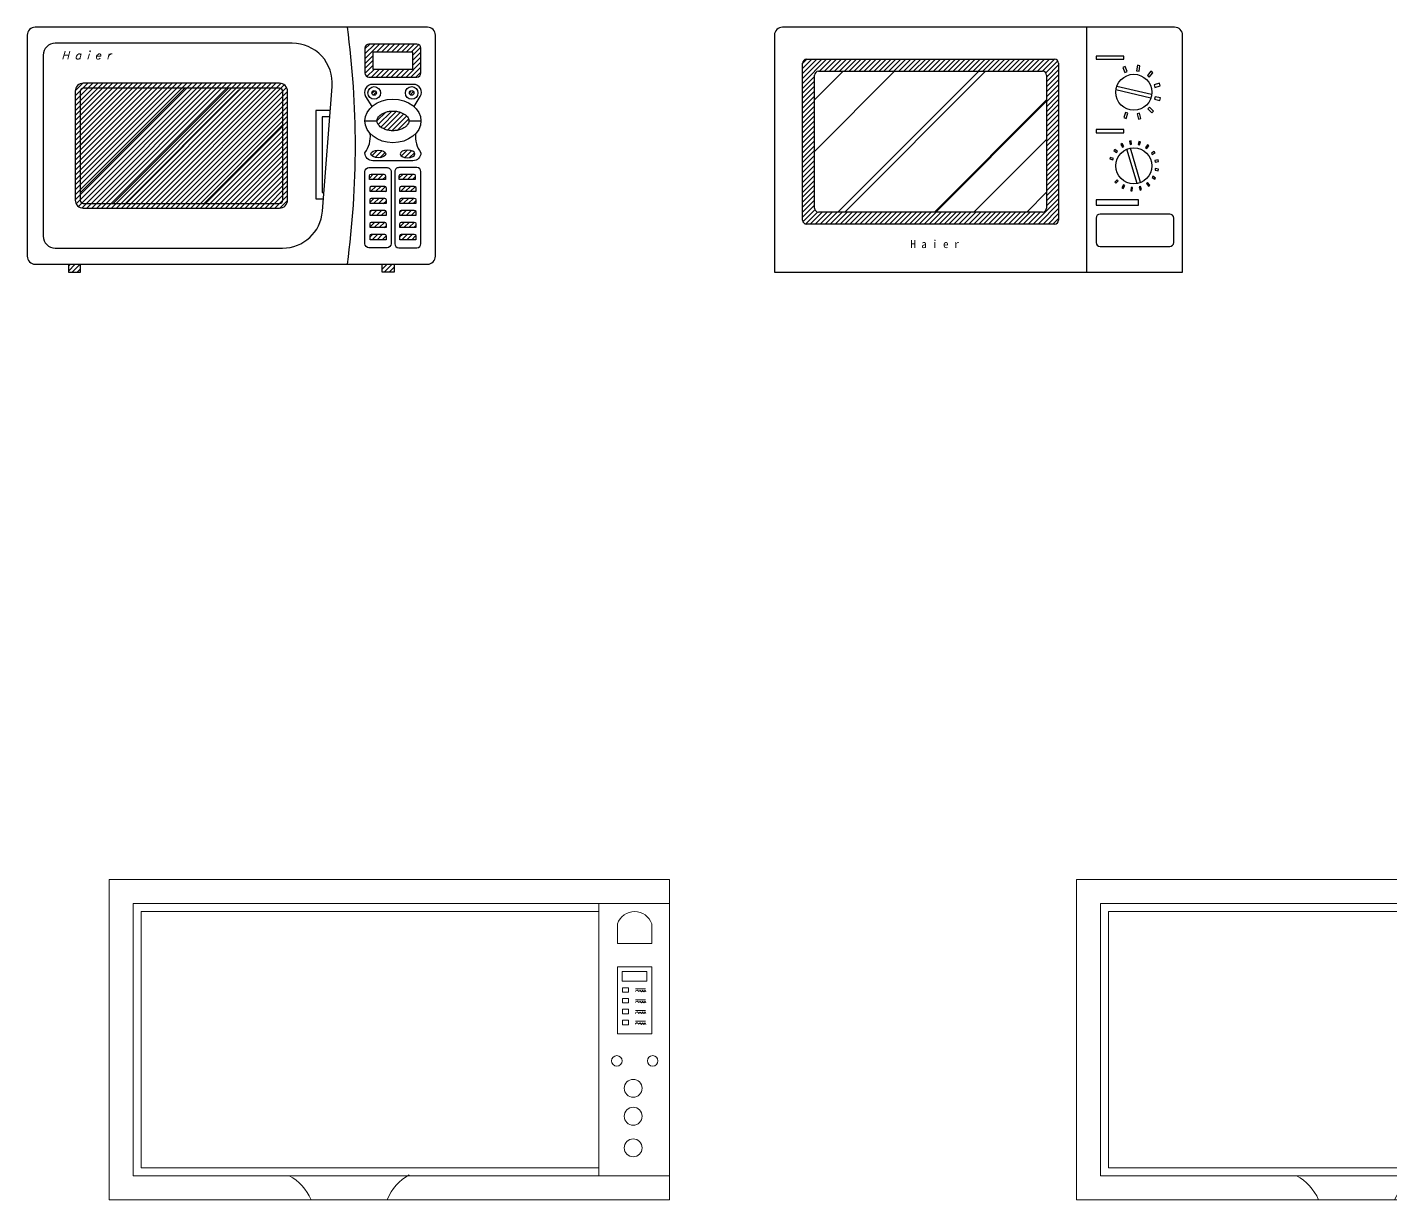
# Model space of a CAD drawing. Header units: millimetres. Extents: x 1738 to 17488, y 11313 to 20600.
# Drawn here: x 6829 to 8532, y 11313 to 12778 of the extents above; entities that cross this region are included whole.
import ezdxf
from ezdxf.enums import TextEntityAlignment as Align

# ---------------------------------------------------------------- set-up
doc = ezdxf.new("R2010")
doc.units = ezdxf.units.MM
doc.styles.add('SCRIPTC', font='scriptc')
doc.styles.add('STYLE4', font='', dxfattribs={"height": 4})
doc.styles.get('STYLE4').set_extended_font_data('SimHei')
pattern_1 = [(45, (-55483.88037537219, 3195.386646962799), (-3.093592167691145, 3.093592167691146), [])]

# ---------------------------------------------------------------- blocks, each defined once
blk = doc.blocks.new('A$C6AF14E86')
at = {"ltscale": 1000}
h = blk.add_hatch(dxfattribs=at)
h.set_pattern_fill('ANSI31', color=256, scale=35, style=0)
h.set_pattern_definition(pattern_1)
h.paths.add_polyline_path([(426.9070579216714, 285.0659072178551, 0.4142135623730951), (421.9070579216714, 280.0659072178551), (421.9070579216714, 248.7811764699891, 0.4142135623730951), (426.9070579216714, 243.7811764699891), (486.9105144606801, 243.7811764699891, 0.414213562373175), (491.9105144606801, 248.7811764699891), (491.9105144606801, 280.0659072178551, 0.4142135623730152), (486.9105144606801, 285.0659072178551)])
h.paths.add_polyline_path([(481.9105144606801, 275.0659072178551), (481.9105144606801, 253.7811764699891), (431.9070579216423, 253.7811764699891), (431.9070579216714, 275.0659072178551)], flags=16)
h = blk.add_hatch(dxfattribs=at)
h.set_pattern_fill('ANSI31', color=256, scale=35, style=0)
h.set_pattern_definition(pattern_1)
h.paths.add_polyline_path([(69.9999950739948, 79.99997620689282), (315.2124594558627, 79.99997620689282, 0.4142135623731208), (325.2124594558627, 89.99997620689282), (325.2124594558918, 225.9999762068928, 0.4142135623731753), (315.2124594558918, 235.9999762068928), (69.99999507400935, 235.9999762068928, 0.414213562373098), (59.99999507400935, 225.9999762068928), (59.99999507400935, 89.99997620689282, 0.4142135623726688)])
h = blk.add_hatch(dxfattribs=at)
h.set_pattern_fill('AR-RROOF', color=256, scale=120, angle=45, style=0)
h.set_pattern_definition([(45, (-50941.57275307547, 5816.027119677705), (101.8233764908629, 271.5290039756342), [1800, -240, 600, -120]), (45, (-50871.14491766928, 5971.307768826273), (-197.7070560197587, 28.00142853498731), [360, -39.6, 720, -90]), (45, (-50971.2712378853, 5930.578418229927), (384.3832462530073, 498.0860166678041), [960, -168, 480, -120])])
h.paths.add_polyline_path([(315.2124594558627, 85.99997620689282, 0.4142135623731616), (319.2124594558627, 89.99997620689282), (319.2124594558918, 225.9999762068928, 0.4142135623734279), (315.2124594558918, 229.9999762068928), (69.99999507400935, 229.9999762068928, 0.4142135623730951), (65.99999507400935, 225.9999762068928), (65.99999507400935, 89.99997620689282, 0.4142135623730951), (69.99999507400935, 85.99997620689282)])
h = blk.add_hatch(dxfattribs=at)
h.set_pattern_fill('ANSI31', color=256, scale=20, style=0)
h.set_pattern_definition([(45, (-50941.57275307547, 5816.027119677705), (-1.767766952966369, 1.767766952966369), [])])
h.paths.add_polyline_path([(430.6166843245228, 223.9583329625038, 1), (436.3644224384698, 223.9583329625038, 1)])
h.paths.add_polyline_path([(483.2008880577996, 223.9583329625038, 1), (477.4531499438526, 223.9583329625038, 1)])
h = blk.add_hatch(dxfattribs=at)
h.set_pattern_fill('ANSI31', color=256, scale=35, style=0)
h.set_pattern_definition(pattern_1)
edge = h.paths.add_edge_path()
edge.add_spline(control_points=[(436.9070579216714, 189.0376028917544), (436.9070579216714, 188.5814746317938), (436.9553683303893, 188.1247998162598), (437.1661568427298, 187.167498591969), (437.329400880968, 186.6662256166474), (437.8117449131751, 185.6032150591509), (438.1316549019321, 185.0416210636049), (438.96659901573, 183.8779646667554), (439.4819996627702, 183.2764380974859), (440.7258112913769, 182.0773799636245), (441.454196348619, 181.4803350815509), (443.1158903166142, 180.3423801145564), (444.0490086622958, 179.8017621663621), (446.5082135335615, 178.6243386786682), (448.121128562263, 178.0401102119085), (451.5632395878856, 177.1772581265559), (453.3915437979522, 176.8988183778147), (457.1000195015586, 176.6918911455159), (458.9794682530701, 176.7634237271141), (462.6197140515505, 177.2453187458323), (464.3797438503607, 177.6556214143366), (467.6260242654316, 178.7491245857109), (469.1112730589011, 179.4319779584785), (471.6941525205111, 180.9547972551682), (472.7906458987636, 181.7935440866877), (474.5565951933168, 183.4833496405936), (475.2259382769771, 184.3317536470731), (476.1098251280855, 185.7803023090837), (476.3866536516653, 186.3973480189034), (476.7619018171172, 187.5545065773204), (476.8621098511867, 188.0951804335655), (476.9317485862193, 189.1540505134199), (476.901741759626, 189.6743710866886), (476.6968773596818, 190.7668148139219), (476.5206214027785, 191.3404767213524), (475.9600775035578, 192.5697329438281), (475.5741450411515, 193.2250351025887), (474.5350809576994, 194.5826683022915), (473.8813506326478, 195.2838796176966), (472.2884694968598, 196.6593698162487), (471.3495206887092, 197.3327703705017), (469.2131589402925, 198.5728755650944), (468.0161744163561, 199.1391485067888), (465.4244208262025, 200.0993137383357), (464.0300379678738, 200.4930506859109), (461.1249065068041, 201.0646179657797), (459.6144632306314, 201.2424075205363), (456.5689572584888, 201.3631021914935), (455.0341587240473, 201.3060024972237), (452.0336541197394, 200.9629340497795), (450.5682255432548, 200.6769822396182), (447.7942289778221, 199.9070323266369), (446.4860028028561, 199.4231155672624), (444.0991318841188, 198.3116224394344), (443.0209082620349, 197.6843099307898), (441.1402509067921, 196.3593480693398), (440.3381910004609, 195.6623340935785), (439.0168925028775, 194.2774931421172), (438.497549132946, 193.5907345085016), (437.7034743832264, 192.2864084019257), (437.427595537978, 191.6697418650165), (437.0539477976054, 190.5132258689282), (436.9543912678564, 189.9728066725093), (436.9114076700425, 189.3077605232847), (436.9070579216714, 189.1726810588461), (436.9070579216714, 189.0376028917544)], knot_values=[0, 0, 0, 0, 0.1700109829633167, 0.1700109829633167, 0.3400219659266335, 0.3400219659266335, 0.5100329488899502, 0.5100329488899502, 0.680043931853267, 0.680043931853267, 0.8500549148165837, 0.8500549148165837, 1.0200658977799, 1.0200658977799, 1.259707037986478, 1.259707037986478, 1.499348178193055, 1.499348178193055, 1.738989318399632, 1.738989318399632, 1.978630458606209, 1.978630458606209, 2.218271598812787, 2.218271598812787, 2.457912739019364, 2.457912739019364, 2.697553879225941, 2.697553879225941, 2.893958559624253, 2.893958559624253, 3.090363240022565, 3.090363240022565, 3.286767920420878, 3.286767920420878, 3.48317260081919, 3.48317260081919, 3.679577281217502, 3.679577281217502, 3.875981961615814, 3.875981961615814, 4.072386642014126, 4.072386642014126, 4.268791322412438, 4.268791322412438, 4.46519600281075, 4.46519600281075, 4.661600683209063, 4.661600683209063, 4.858005363607375, 4.858005363607375, 5.054410044005687, 5.054410044005687, 5.250814724403999, 5.250814724403999, 5.447219404802311, 5.447219404802311, 5.643624085200623, 5.643624085200623, 5.840028765598936, 5.840028765598936, 6.036433445997248, 6.036433445997248, 6.23283812639556, 6.23283812639556, 6.283185307179586, 6.283185307179586, 6.283185307179586, 6.283185307179586], degree=3, periodic=0)
h = blk.add_hatch(dxfattribs=at)
h.set_pattern_fill('ANSI31', color=256, scale=35, style=0)
h.set_pattern_definition(pattern_1)
edge = h.paths.add_edge_path()
edge.add_ellipse((438.6951450665438, 147.7649594574777), major_axis=(-9.267390191205777, 0), ratio=0.5212228100006585, start_angle=0, end_angle=360)
h = blk.add_hatch(dxfattribs=at)
h.set_pattern_fill('ANSI31', color=256, scale=35, style=0)
h.set_pattern_definition(pattern_1)
edge = h.paths.add_edge_path()
edge.add_ellipse((475.1224273158077, 147.7649594574777), major_axis=(9.267390191205777, 0), ratio=0.5212228100006585, start_angle=0, end_angle=360, ccw=False)
h = blk.add_hatch(dxfattribs=at)
h.set_pattern_fill('ANSI31', color=256, scale=35, style=0)
h.set_pattern_definition(pattern_1)
edge = h.paths.add_edge_path()
edge.add_line((447.5468001085756, 115.6187427730201), (427.5441102037221, 115.6187427730201))
edge.add_line((427.5441102037221, 115.6187427730201), (427.5441102037221, 120.5114026709361))
edge.add_arc((429.5441102037221, 120.5114026709361), 2, 90, 180, ccw=False)
edge.add_line((429.5441102037221, 122.5114026709361), (445.5468001085756, 122.5114026709361))
edge.add_arc((445.5468001085756, 120.5114026709361), 2, 0, 90, ccw=False)
edge.add_line((447.5468001085756, 120.5114026709361), (447.5468001085756, 115.6187427730201))
edge = h.paths.add_edge_path()
edge.add_line((448.3070555511877, 100.6187427730201), (428.3043656463633, 100.6187427730201))
edge.add_line((428.3043656463633, 100.6187427730201), (428.3043656463633, 105.5114026709361))
edge.add_arc((430.3043656463633, 105.5114026709361), 2, 90, 180, ccw=False)
edge.add_line((430.3043656463633, 107.5114026709361), (446.3070555511877, 107.5114026709361))
edge.add_arc((446.3070555511877, 105.5114026709361), 2, 0, 90, ccw=False)
edge.add_line((448.3070555511877, 105.5114026709361), (448.3070555511877, 100.6187427730201))
edge = h.paths.add_edge_path()
edge.add_line((448.3070555511877, 85.61874277302013), (428.3043656463633, 85.61874277302013))
edge.add_line((428.3043656463633, 85.61874277302013), (428.3043656463633, 90.51140267093615))
edge.add_arc((430.3043656463633, 90.51140267093615), 2, 90, 180, ccw=False)
edge.add_line((430.3043656463633, 92.51140267093615), (446.3070555511877, 92.51140267093615))
edge.add_arc((446.3070555511877, 90.51140267093615), 2, 0, 90, ccw=False)
edge.add_line((448.3070555511877, 90.51140267093615), (448.3070555511877, 85.61874277302013))
edge = h.paths.add_edge_path()
edge.add_line((448.3070555511877, 70.61874277302013), (428.3043656463633, 70.61874277302013))
edge.add_line((428.3043656463633, 70.61874277302013), (428.3043656463633, 75.51140267093615))
edge.add_arc((430.3043656463633, 75.51140267093615), 2, 90, 180, ccw=False)
edge.add_line((430.3043656463633, 77.51140267093615), (446.3070555511877, 77.51140267093615))
edge.add_arc((446.3070555511877, 75.51140267093615), 2, 0, 90, ccw=False)
edge.add_line((448.3070555511877, 75.51140267093615), (448.3070555511877, 70.61874277302013))
edge = h.paths.add_edge_path()
edge.add_line((448.3070555511877, 55.61874277302013), (428.3043656463633, 55.61874277302013))
edge.add_line((428.3043656463633, 55.61874277302013), (428.3043656463633, 60.51140267093615))
edge.add_arc((430.3043656463633, 60.51140267093615), 2, 90, 180, ccw=False)
edge.add_line((430.3043656463633, 62.51140267093615), (446.3070555511877, 62.51140267093615))
edge.add_arc((446.3070555511877, 60.51140267093615), 2, 0, 90, ccw=False)
edge.add_line((448.3070555511877, 60.51140267093615), (448.3070555511877, 55.61874277302013))
edge = h.paths.add_edge_path()
edge.add_line((448.3070555511877, 40.61874277302013), (428.3043656463633, 40.61874277302013))
edge.add_line((428.3043656463633, 40.61874277302013), (428.3043656463633, 45.51140267093615))
edge.add_arc((430.3043656463633, 45.51140267093615), 2, 90, 180, ccw=False)
edge.add_line((430.3043656463633, 47.51140267093615), (446.3070555511877, 47.51140267093615))
edge.add_arc((446.3070555511877, 45.51140267093615), 2, 0, 90, ccw=False)
edge.add_line((448.3070555511877, 45.51140267093615), (448.3070555511877, 40.61874277302013))
h = blk.add_hatch(dxfattribs=at)
h.set_pattern_fill('ANSI31', color=256, scale=35, style=0)
h.set_pattern_definition(pattern_1)
edge = h.paths.add_edge_path()
edge.add_line((484.8734621786352, 115.6187427730201), (464.8707722737818, 115.6187427730201))
edge.add_line((464.8707722737818, 115.6187427730201), (464.8707722737818, 120.5114026709361))
edge.add_arc((466.8707722737818, 120.5114026709361), 2, 90, 180, ccw=False)
edge.add_line((466.8707722737818, 122.5114026709361), (482.8734621786352, 122.5114026709361))
edge.add_arc((482.8734621786352, 120.5114026709361), 2, 0, 90, ccw=False)
edge.add_line((484.8734621786352, 120.5114026709361), (484.8734621786352, 115.6187427730201))
edge = h.paths.add_edge_path()
edge.add_line((485.6337176212473, 100.6187427730201), (465.631027716423, 100.6187427730201))
edge.add_line((465.631027716423, 100.6187427730201), (465.631027716423, 105.5114026709361))
edge.add_arc((467.631027716423, 105.5114026709361), 2, 90, 180, ccw=False)
edge.add_line((467.631027716423, 107.5114026709361), (483.6337176212473, 107.5114026709361))
edge.add_arc((483.6337176212473, 105.5114026709361), 2, 0, 90, ccw=False)
edge.add_line((485.6337176212473, 105.5114026709361), (485.6337176212473, 100.6187427730201))
edge = h.paths.add_edge_path()
edge.add_line((485.6337176212473, 85.61874277302013), (465.631027716423, 85.61874277302013))
edge.add_line((465.631027716423, 85.61874277302013), (465.631027716423, 90.51140267093615))
edge.add_arc((467.631027716423, 90.51140267093615), 2, 90, 180, ccw=False)
edge.add_line((467.631027716423, 92.51140267093615), (483.6337176212473, 92.51140267093615))
edge.add_arc((483.6337176212473, 90.51140267093615), 2, 0, 90, ccw=False)
edge.add_line((485.6337176212473, 90.51140267093615), (485.6337176212473, 85.61874277302013))
edge = h.paths.add_edge_path()
edge.add_line((485.6337176212473, 70.61874277302013), (465.631027716423, 70.61874277302013))
edge.add_line((465.631027716423, 70.61874277302013), (465.631027716423, 75.51140267093615))
edge.add_arc((467.631027716423, 75.51140267093615), 2, 90, 180, ccw=False)
edge.add_line((467.631027716423, 77.51140267093615), (483.6337176212473, 77.51140267093615))
edge.add_arc((483.6337176212473, 75.51140267093615), 2, 0, 90, ccw=False)
edge.add_line((485.6337176212473, 75.51140267093615), (485.6337176212473, 70.61874277302013))
edge = h.paths.add_edge_path()
edge.add_line((485.6337176212473, 55.61874277302013), (465.631027716423, 55.61874277302013))
edge.add_line((465.631027716423, 55.61874277302013), (465.631027716423, 60.51140267093615))
edge.add_arc((467.631027716423, 60.51140267093615), 2, 90, 180, ccw=False)
edge.add_line((467.631027716423, 62.51140267093615), (483.6337176212473, 62.51140267093615))
edge.add_arc((483.6337176212473, 60.51140267093615), 2, 0, 90, ccw=False)
edge.add_line((485.6337176212473, 60.51140267093615), (485.6337176212473, 55.61874277302013))
edge = h.paths.add_edge_path()
edge.add_line((485.6337176212473, 40.61874277302013), (465.631027716423, 40.61874277302013))
edge.add_line((465.631027716423, 40.61874277302013), (465.631027716423, 45.51140267093615))
edge.add_arc((467.631027716423, 45.51140267093615), 2, 90, 180, ccw=False)
edge.add_line((467.631027716423, 47.51140267093615), (483.6337176212473, 47.51140267093615))
edge.add_arc((483.6337176212473, 45.51140267093615), 2, 0, 90, ccw=False)
edge.add_line((485.6337176212473, 45.51140267093615), (485.6337176212473, 40.61874277302013))
h = blk.add_hatch(dxfattribs=at)
h.set_pattern_fill('ANSI31', color=256, scale=35, style=0)
h.set_pattern_definition(pattern_1)
h.paths.add_polyline_path([(458.5411433347981, -2.379310717515182e-05), (458.5411433347981, 9.999976206892825), (443.5411433347981, 9.999976206892825), (443.5411433347981, -2.379310717515182e-05)])
h.paths.add_polyline_path([(66.45884681316238, 9.999976206892825), (51.45884681316238, 9.999976206892825), (51.45884681319149, -2.379310717515182e-05), (66.45884681316238, -2.379310717515182e-05)])
for p, q in [((-4.926019755657762e-06, 295.9999762068928), (-4.926019755657762e-06, 19.99997620689282)), ((499.9999950739802, 305.9999762068928), (9.999995073980244, 305.9999762068928)), ((509.9999950739802, 19.99997620689282), (509.9999950739802, 295.9999762068928)), ((331.1538536880762, 285.9999762068928), (34.99999507400935, 285.9999762068928)), ((19.99999507400935, 270.9999762068928), (19.99999507398024, 44.99997620689282)), ((368.8144607555078, 76.10559284224473), (381.0019607555369, 232.1055928422447)), ((421.9070579216714, 189.0376028917544), (436.9070579216423, 189.0376028917544)), ((476.9108093086761, 189.0376028917544), (491.9105144606801, 189.0376028917544)), ((34.99999507398024, 29.99997620689282), (318.9663536880471, 29.99997620689282)), ((9.999995073980244, 9.999976206892825), (499.9999950739802, 9.999976206892825))]:
    blk.add_line(p, q, dxfattribs=at)
for points in [[(426.9070579216714, 243.7811764699891), (486.9105144606801, 243.7811764699891, 0.414213562373095), (491.9105144606801, 248.7811764699891), (491.9105144606801, 280.0659072178551, 0.414213562373095), (486.9105144606801, 285.0659072178551), (426.9070579216714, 285.0659072178551, 0.414213562373095), (421.9070579216714, 280.0659072178551), (421.9070579216714, 248.7811764699891, 0.414213562373095)], [(69.99999507400935, 79.99997620689282), (315.2124594558627, 79.99997620689282, 0.4142135623730677), (325.2124594558627, 89.99997620689282), (325.2124594558918, 225.9999762068928, 0.4142135623731221), (315.2124594558918, 235.9999762068928), (69.99999507400935, 235.9999762068928, 0.414213562373098), (59.99999507400935, 225.9999762068928), (59.99999507400935, 89.99997620689282, 0.414213562373095)], [(69.99999507400935, 85.99997620689282), (315.2124594558627, 85.99997620689282, 0.4142135623730284), (319.2124594558627, 89.99997620689282), (319.2124594558918, 225.9999762068928, 0.4142135623736944), (315.2124594558918, 229.9999762068928), (69.99999507400935, 229.9999762068928, 0.4142135623730951), (65.99999507400935, 225.9999762068928), (65.99999507400935, 89.99997620689282, 0.4142135623730951)], [(421.9070579216423, 35.62009594841402), (421.9070579216714, 125.6199470216397, -0.4142135623730442), (426.9070579216714, 130.6199470216397), (449.5838523906205, 130.6199470216397, -0.4142135623731676), (454.5838523906205, 125.6199470216252), (454.5838523905913, 35.62009594841402, -0.4142135623730225), (449.5838523905913, 30.62009594841402), (426.9070579216423, 30.62009594841402, -0.4142135623731305)], [(447.5468001085756, 115.6187427730201), (427.5441102037221, 115.6187427730201), (427.5441102037221, 120.5114026709361, -0.414213562373095), (429.5441102037221, 122.5114026709361), (445.5468001085756, 122.5114026709361, -0.414213562373095), (447.5468001085756, 120.5114026709361)], [(491.9105144607092, 35.62009594841402), (491.9105144606801, 125.6199470216397, 0.4142135623730442), (486.9105144606801, 130.6199470216397), (464.233719991731, 130.6199470216397, 0.4142135623731676), (459.233719991731, 125.6199470216252), (459.2337199917602, 35.62009594841402, 0.4142135623730225), (464.2337199917602, 30.62009594841402), (486.9105144607092, 30.62009594841402, 0.4142135623731305)], [(484.8734621786352, 115.6187427730201), (464.8707722737818, 115.6187427730201), (464.8707722737818, 120.5114026709361, -0.414213562373095), (466.8707722737818, 122.5114026709361), (482.8734621786352, 122.5114026709361, -0.414213562373095), (484.8734621786352, 120.5114026709361)], [(448.3070555511877, 100.6187427730201), (428.3043656463633, 100.6187427730201), (428.3043656463633, 105.5114026709361, -0.414213562373095), (430.3043656463633, 107.5114026709361), (446.3070555511877, 107.5114026709361, -0.414213562373095), (448.3070555511877, 105.5114026709361)], [(485.6337176212473, 100.6187427730201), (465.631027716423, 100.6187427730201), (465.631027716423, 105.5114026709361, -0.414213562373095), (467.631027716423, 107.5114026709361), (483.6337176212473, 107.5114026709361, -0.414213562373095), (485.6337176212473, 105.5114026709361)], [(448.3070555511877, 85.61874277302013), (428.3043656463633, 85.61874277302013), (428.3043656463633, 90.51140267093615, -0.414213562373095), (430.3043656463633, 92.51140267093615), (446.3070555511877, 92.51140267093615, -0.414213562373095), (448.3070555511877, 90.51140267093615)], [(485.6337176212473, 85.61874277302013), (465.631027716423, 85.61874277302013), (465.631027716423, 90.51140267093615, -0.414213562373095), (467.631027716423, 92.51140267093615), (483.6337176212473, 92.51140267093615, -0.414213562373095), (485.6337176212473, 90.51140267093615)], [(448.3070555511877, 70.61874277302013), (428.3043656463633, 70.61874277302013), (428.3043656463633, 75.51140267093615, -0.414213562373095), (430.3043656463633, 77.51140267093615), (446.3070555511877, 77.51140267093615, -0.414213562373095), (448.3070555511877, 75.51140267093615)], [(485.6337176212473, 70.61874277302013), (465.631027716423, 70.61874277302013), (465.631027716423, 75.51140267093615, -0.414213562373095), (467.631027716423, 77.51140267093615), (483.6337176212473, 77.51140267093615, -0.414213562373095), (485.6337176212473, 75.51140267093615)], [(448.3070555511877, 55.61874277302013), (428.3043656463633, 55.61874277302013), (428.3043656463633, 60.51140267093615, -0.414213562373095), (430.3043656463633, 62.51140267093615), (446.3070555511877, 62.51140267093615, -0.414213562373095), (448.3070555511877, 60.51140267093615)], [(485.6337176212473, 55.61874277302013), (465.631027716423, 55.61874277302013), (465.631027716423, 60.51140267093615, -0.414213562373095), (467.631027716423, 62.51140267093615), (483.6337176212473, 62.51140267093615, -0.414213562373095), (485.6337176212473, 60.51140267093615)], [(448.3070555511877, 40.61874277302013), (428.3043656463633, 40.61874277302013), (428.3043656463633, 45.51140267093615, -0.414213562373095), (430.3043656463633, 47.51140267093615), (446.3070555511877, 47.51140267093615, -0.414213562373095), (448.3070555511877, 45.51140267093615)], [(485.6337176212473, 40.61874277302013), (465.631027716423, 40.61874277302013), (465.631027716423, 45.51140267093615, -0.414213562373095), (467.631027716423, 47.51140267093615), (483.6337176212473, 47.51140267093615, -0.414213562373095), (485.6337176212473, 45.51140267093615)]]:
    blk.add_lwpolyline(points, format="xyb", close=True, dxfattribs=at)
blk.add_lwpolyline([(431.9070579216423, 253.7811764699891), (481.9105144606801, 253.7811764699891), (481.9105144606801, 275.0659072178551), (431.9070579216714, 275.0659072178551)], close=True, dxfattribs=at)
for points in [[(483.3699202604839, 206.9000840293029), (491.0272624693243, 219.5096715241689, 0.5847554878593071), (482.4798447923749, 234.7002062804404), (431.3377275899475, 234.7002062804404, 0.5847554878593072), (422.7903099130272, 219.5096715241689), (430.4476521218676, 206.9000840293029)], [(485.2118743093524, 172.9828712854232, 0.1847597492551385), (491.9105144606801, 149.1956755209267, -0.414213562373095), (481.9105144606801, 139.1956755209267), (431.9070579216423, 139.1956755209267, -0.414213562373095), (421.9070579216423, 149.1956755209267, 0.1847597492551385), (428.60569807297, 172.9828712854232)]]:
    blk.add_lwpolyline(points, format="xyb", dxfattribs=at)
for points in [[(378.6473972322492, 201.9671797443898), (360.6781770507878, 201.9671797443898), (360.6781770507878, 91.56093571266865), (370.0219094172717, 91.56093571266865)], [(378.0223972322492, 193.9671797443898), (368.6781770508169, 193.9671797443898), (368.6781770507878, 99.56093571266865), (370.6469094172717, 99.56093571266865)], [(51.45884681316238, 9.999976206892825), (51.45884681319149, -2.379310717515182e-05), (66.45884681316238, -2.379310717515182e-05), (66.45884681316238, 9.999976206892825)], [(458.5411433347981, 9.999976206892825), (458.5411433347981, -2.379310717515182e-05), (443.5411433347981, -2.379310717515182e-05), (443.5411433347981, 9.999976206892825)]]:
    blk.add_lwpolyline(points, dxfattribs=at)
for centre, radius in [((433.4905533815108, 223.9583329625038), 7.87386905697349), ((433.4905533815108, 223.9583329625038), 2.87386905697349), ((480.3270190008407, 223.9583329625038), 7.87386905697349), ((480.3270190008407, 223.9583329625038), 2.87386905697349)]:
    blk.add_circle(centre, radius, dxfattribs=at)
for centre, radius, start, end in [((9.999995073980244, 295.9999762068928), 10, 90, 180), ((-690.2000049260023, 157.9999762068928), 1100.199999999997, 352.269077659997, 7.730922340002937), ((499.9999950739802, 295.9999762068928), 10, 0, 90), ((34.99999507400935, 270.9999762068928), 15.00000000000045, 90, 180), ((331.1538536880762, 235.9999762068928), 49.99999999999918, 355.5328409382422, 90), ((318.9663536880471, 79.99997620689282), 49.99999999999955, 270, 355.5328409382422), ((34.99999507398024, 44.99997620689282), 15, 180, 270), ((9.999995073980244, 19.99997620689282), 10, 180, 270), ((499.9999950739802, 19.99997620689282), 10, 270, 0)]:
    blk.add_arc(centre, radius, start, end, dxfattribs=at)
for centre, major_axis, ratio in [((456.9087861911757, 189.0376028917544), (-35.00172826951166, 0), 0.7796350381107652), ((438.6951450665438, 147.7649594574777), (-9.267390191205777, 0), 0.5212228100006585)]:
    blk.add_ellipse(centre, major_axis=major_axis, ratio=ratio, dxfattribs=at)
at = {"ltscale": 1000, "extrusion": (0, 0, -1)}
blk.add_ellipse((475.1224273158077, 147.7649594574777), major_axis=(9.267390191205777, 0), ratio=0.5212228100006585, dxfattribs=at)
at = {"ltscale": 1000}
blk.add_open_spline([(436.9070579216714, 189.0376028917544), (436.9070579216714, 188.5814746317938), (436.9553683303893, 188.1247998162598), (437.1661568427298, 187.167498591969), (437.329400880968, 186.6662256166474), (437.8117449131751, 185.6032150591509), (438.1316549019321, 185.0416210636049), (438.96659901573, 183.8779646667554), (439.4819996627702, 183.2764380974859), (440.7258112913769, 182.0773799636245), (441.454196348619, 181.4803350815509), (443.1158903166142, 180.3423801145564), (444.0490086622958, 179.8017621663621), (446.5082135335615, 178.6243386786682), (448.121128562263, 178.0401102119085), (451.5632395878856, 177.1772581265559), (453.3915437979522, 176.8988183778147), (457.1000195015586, 176.6918911455159), (458.9794682530701, 176.7634237271141), (462.6197140515505, 177.2453187458323), (464.3797438503607, 177.6556214143366), (467.6260242654316, 178.7491245857109), (469.1112730589011, 179.4319779584785), (471.6941525205111, 180.9547972551682), (472.7906458987636, 181.7935440866877), (474.5565951933168, 183.4833496405936), (475.2259382769771, 184.3317536470731), (476.1098251280855, 185.7803023090837), (476.3866536516653, 186.3973480189034), (476.7619018171172, 187.5545065773204), (476.8621098511867, 188.0951804335655), (476.9317485862193, 189.1540505134199), (476.901741759626, 189.6743710866886), (476.6968773596818, 190.7668148139219), (476.5206214027785, 191.3404767213524), (475.9600775035578, 192.5697329438281), (475.5741450411515, 193.2250351025887), (474.5350809576994, 194.5826683022915), (473.8813506326478, 195.2838796176966), (472.2884694968598, 196.6593698162487), (471.3495206887092, 197.3327703705017), (469.2131589402925, 198.5728755650944), (468.0161744163561, 199.1391485067888), (465.4244208262025, 200.0993137383357), (464.0300379678738, 200.4930506859109), (461.1249065068041, 201.0646179657797), (459.6144632306314, 201.2424075205363), (456.5689572584888, 201.3631021914935), (455.0341587240473, 201.3060024972237), (452.0336541197394, 200.9629340497795), (450.5682255432548, 200.6769822396182), (447.7942289778221, 199.9070323266369), (446.4860028028561, 199.4231155672624), (444.0991318841188, 198.3116224394344), (443.0209082620349, 197.6843099307898), (441.1402509067921, 196.3593480693398), (440.3381910004609, 195.6623340935785), (439.0168925028775, 194.2774931421172), (438.497549132946, 193.5907345085016), (437.7034743832264, 192.2864084019257), (437.427595537978, 191.6697418650165), (437.0539477976054, 190.5132258689282), (436.9543912678564, 189.9728066725093), (436.9114076700425, 189.3077605232847), (436.9070579216714, 189.1726810588461), (436.9070579216714, 189.0376028917544)], degree=3, knots=[0, 0, 0, 0, 0.1700109829633167, 0.1700109829633167, 0.3400219659266335, 0.3400219659266335, 0.5100329488899502, 0.5100329488899502, 0.680043931853267, 0.680043931853267, 0.8500549148165837, 0.8500549148165837, 1.0200658977799, 1.0200658977799, 1.259707037986478, 1.259707037986478, 1.499348178193055, 1.499348178193055, 1.738989318399632, 1.738989318399632, 1.978630458606209, 1.978630458606209, 2.218271598812787, 2.218271598812787, 2.457912739019364, 2.457912739019364, 2.697553879225941, 2.697553879225941, 2.893958559624253, 2.893958559624253, 3.090363240022565, 3.090363240022565, 3.286767920420878, 3.286767920420878, 3.48317260081919, 3.48317260081919, 3.679577281217502, 3.679577281217502, 3.875981961615814, 3.875981961615814, 4.072386642014126, 4.072386642014126, 4.268791322412438, 4.268791322412438, 4.46519600281075, 4.46519600281075, 4.661600683209063, 4.661600683209063, 4.858005363607375, 4.858005363607375, 5.054410044005687, 5.054410044005687, 5.250814724403999, 5.250814724403999, 5.447219404802311, 5.447219404802311, 5.643624085200623, 5.643624085200623, 5.840028765598936, 5.840028765598936, 6.036433445997248, 6.036433445997248, 6.23283812639556, 6.23283812639556, 6.283185307179586, 6.283185307179586, 6.283185307179586, 6.283185307179586], dxfattribs=at)
at = {"ltscale": 1000, "style": 'SCRIPTC'}
blk.add_text('H a i e r ', height=10, dxfattribs=at).set_placement((77.11050419949606, 265.9672937706364), align=Align.CENTER)
blk = doc.blocks.new('A$C249C14F2')
at = {"ltscale": 1000}
h = blk.add_hatch(dxfattribs=at)
h.set_pattern_fill('ANSI31', color=256, scale=35, style=0)
h.set_pattern_definition([(45, (-56719.12403680853, 3195.38668027225), (-3.093592167691145, 3.093592167691146), [])])
h.paths.add_polyline_path([(354.9999635691565, 261.0000095163286, 0.4142135623730749), (349.9999635691565, 266.0000095163286), (39.99996356915653, 266.0000095163286, 0.4142135623730941), (34.99996356915653, 261.0000095163286), (34.99996356915653, 65.00000951632865, 0.4142135623730957), (39.99996356915653, 60.00000951632865), (349.9999635691565, 60.00000951632865, 0.4142135623731147), (354.9999635691565, 65.00000951632865)])
h.paths.add_polyline_path([(339.9999635691565, 80.00000951632865, -0.4142135623731085), (334.9999635691565, 75.00000951632865), (54.99996356915653, 75.00000951632865, -0.414213562373094), (49.99996356915653, 80.00000951632865), (49.99996356912743, 246.0000095163286, -0.4142135623731045), (54.99996356912743, 251.0000095163286), (334.9999635691565, 251.0000095163432, -0.4142135623730854), (339.9999635691565, 246.0000095163432)], flags=16)
h = blk.add_hatch(dxfattribs=at)
h.set_pattern_fill('AR-RROOF', color=256, scale=120, angle=45, style=0)
h.set_pattern_definition([(45, (-52176.8164145118, 5816.027152987155), (101.8233764908629, 271.5290039756342), [1800, -240, 600, -120]), (45, (-52106.38857910562, 5971.307802135723), (-197.7070560197587, 28.00142853498731), [360, -39.6, 720, -90]), (45, (-52206.51489932164, 5930.578451539377), (384.3832462530073, 498.0860166678041), [960, -168, 480, -120])])
h.paths.add_polyline_path([(334.9999635691565, 75.00000951632865, 0.4142135623731076), (339.9999635691565, 80.00000951632865), (339.9999635691565, 246.0000095163432, 0.4142135623730838), (334.9999635691565, 251.0000095163432), (54.99996356912743, 251.0000095163286, 0.414213562373105), (49.99996356912743, 246.0000095163286), (49.99996356915653, 80.00000951632865, 0.4142135623730811), (54.99996356915653, 75.00000951632865)])
for p, q in [((-3.643084346549585e-05, 296.0000095163286), (-3.643084346549585e-05, 9.516328645986505e-06)), ((499.9999635691565, 306.0000095163286), (9.999963569156535, 306.0000095163286)), ((389.9999635691565, 306.0000095163286), (389.9999635691565, 9.516328645986505e-06)), ((509.9999635691565, 9.516328645986505e-06), (509.9999635691565, 296.0000095163286)), ((34.99996356915653, 65.00000951632865), (34.99996356915653, 261.0000095163286)), ((39.99996356915653, 266.0000095163286), (349.9999635691565, 266.0000095163286)), ((354.9999635691565, 261.0000095163286), (354.9999635691565, 65.00000951632865)), ((49.99996356915653, 80.00000951632865), (49.99996356912743, 246.0000095163286)), ((54.99996356912743, 251.0000095163286), (334.9999635691565, 251.0000095163432)), ((339.9999635691565, 246.0000095163432), (339.9999635691565, 80.00000951632865)), ((470.1858542955524, 217.4317182704999), (426.6101349780147, 227.7228156832443)), ((471.2201485015903, 221.8112428446202), (427.6444291840526, 232.1023402573646)), ((453.197932352683, 110.7672254619702), (440.3224244861849, 153.6504540855112)), ((457.507858993391, 112.0612626916136), (444.6323511268929, 154.9444913151547)), ((334.9999635691565, 75.00000951632865), (54.99996356915653, 75.00000951632865)), ((349.9999635691565, 60.00000951632865), (39.99996356915653, 60.00000951632865)), ((-3.643084346549585e-05, 9.516328645986505e-06), (509.9999635691565, 9.516328645986505e-06))]:
    blk.add_line(p, q, dxfattribs=at)
for points in [[(401.8224057553962, 265.9662464842422), (436.5431464117937, 265.9662464842422), (436.5431464117937, 270.0785536592175), (401.8224057553962, 270.0785536592175)], [(437.8569059879446, 249.571996899891), (440.8022639570627, 250.7489742580383), (438.2359252905517, 257.0970975563996), (435.2905673214627, 255.9201201982523)], [(452.4134333498878, 251.6990353751626), (455.5403978761969, 251.1675260911015), (456.6606994560498, 257.922501141571), (453.5337349297406, 258.4540104256321)], [(465.9434981559971, 245.9237321055134), (468.3345608218442, 243.8396906962025), (472.8127857338914, 249.0194846302784), (470.4217230680442, 251.1035260395893)], [(474.4771326479604, 233.9406663929421), (475.4307120620433, 230.9155886139652), (481.9528674488465, 233.0003554288578), (480.9992880347927, 236.0254332078348)], [(468.7401554806493, 206.2052452025982), (466.4832571369989, 203.9766090424691), (471.3139091498961, 199.1238196701033), (473.5708074935465, 201.3524558302324)], [(475.5104128401945, 219.2658882495471), (474.7467114122337, 216.1873870887957), (481.3990779405212, 214.5654181816808), (482.162779368482, 217.6439193424176)], [(441.4419159331228, 198.6572247183813), (438.4290943652086, 199.6488473621303), (436.3145288388696, 193.1362920880947), (439.3273504067838, 192.1446694443457)], [(456.1528775459665, 198.5909681056091), (453.0649974191547, 197.8661194385222), (454.6565335207779, 191.206406501793), (457.7444136475897, 191.9312551688799)], [(401.8224057553962, 174.0550756088651), (436.5431464117937, 174.0550756088651), (436.5431464117937, 178.1673827838549), (401.8224057553962, 178.1673827838549)], [(427.3404860776427, 149.3514708483581), (428.5547557609316, 150.816836493048), (425.3808582374986, 153.4254547850305), (424.1665885542097, 151.9600891403406)], [(434.8583851014773, 156.0932977951616), (436.5240750591256, 157.0137456760149), (434.5226124526453, 160.6015949366865), (432.856922494997, 159.6811470558332)], [(444.3196659105524, 159.6224905873987), (446.206490337172, 159.87076648127), (445.6541698620931, 163.941817571018), (443.7673454354735, 163.6935416771321)], [(454.4162827541804, 159.4511294889689), (456.2633834506196, 158.9929086321663), (457.2365647948973, 162.9843285491534), (455.3894640984581, 163.4425494059415)], [(463.7523530848193, 155.6029056006246), (465.3043637570154, 154.5015381733992), (467.6685021642115, 157.8615031247191), (466.1164914920155, 158.9628705519444)], [(422.8053371942297, 140.3290841952421), (423.4003107804965, 142.1367771359965), (419.4927776160694, 143.405516451794), (418.8978040298316, 141.5978235110251)], [(471.0371418137147, 148.6098455059127), (472.0794931020282, 147.0175983114914), (475.507740520603, 149.2815847336042), (474.4653892322895, 150.8738319280255)], [(475.2635086674345, 139.4387572645373), (475.6520928975297, 137.5757624624694), (479.6704855419448, 138.4307685664262), (479.2819013118205, 140.2937633684942)], [(472.707369786709, 119.7600238626928), (471.7250639089543, 118.1300476361957), (475.2523060012245, 116.0236103347288), (476.2346118789501, 117.6535865612404)], [(475.847147851011, 129.3575667784626), (475.5282422805831, 127.4813880626771), (479.5812273108677, 126.8092071147712), (479.9001328812956, 128.6853858305421)], [(429.3882360702191, 113.9807172675955), (428.1202148543889, 115.3998259782547), (425.0676877939477, 112.6501726496226), (426.3357090097488, 111.231063938978)], [(437.633921251916, 108.1515052970663), (435.9350949593572, 109.0092561723886), (434.0981388154833, 105.3344627077186), (435.7969651080421, 104.4767118324107)], [(447.4392633997122, 105.737731969306), (445.544499017029, 105.9155388040836), (445.1770775740079, 101.823654596812), (447.0718419566911, 101.645847762049)], [(457.4486494217344, 107.0731074878731), (455.6199028668561, 106.5463880421757), (456.7728130587129, 102.6031263247733), (458.6015596135912, 103.1298457704706)], [(466.2782566498136, 111.9730128452375), (464.7683567108106, 110.814587400675), (467.2822058181264, 107.5651139744023), (468.7921057571293, 108.7235394189647)], [(401.8224057553962, 83.56015502198898), (455.0318150960011, 83.56015502198898), (455.0318150960011, 90.26525109955583), (401.8224057553962, 90.26525109955583)]]:
    blk.add_lwpolyline(points, close=True, dxfattribs=at)
blk.add_lwpolyline([(406.8224057553962, 32.09435975433917), (493.826475009053, 32.09435975433917, 0.414213562373095), (498.826475009053, 37.09435975433917), (498.826475009053, 67.49896168275336, 0.414213562373095), (493.826475009053, 72.49896168275336), (406.8224057553962, 72.49896168275336, 0.414213562373095), (401.8224057553962, 67.49896168275336), (401.8224057553962, 37.09435975433917, 0.414213562373095)], format="xyb", close=True, dxfattribs=at)
for centre in [(448.9151417397879, 224.767029263925), (448.9151417397879, 132.8558583885624)]:
    blk.add_circle(centre, 22.5, dxfattribs=at)
for centre, radius, start, end in [((9.999963569156535, 296.0000095163286), 10, 90, 180), ((499.9999635691565, 296.0000095163286), 10, 0, 90), ((39.99996356915653, 261.0000095163286), 5, 90, 180), ((349.9999635691565, 261.0000095163286), 5.000000000000455, 0, 90), ((54.99996356912743, 246.0000095163286), 5, 90, 180), ((334.9999635691565, 246.0000095163432), 5, 0, 90), ((54.99996356915653, 80.00000951632865), 5, 180, 270), ((334.9999635691565, 80.00000951632865), 5, 270, 0), ((39.99996356915653, 65.00000951632865), 5, 180, 270), ((349.9999635691565, 65.00000951632865), 5, 270, 0)]:
    blk.add_arc(centre, radius, start, end, dxfattribs=at)
at = {"ltscale": 1000, "style": 'STYLE4'}
blk.add_text('H a i e r ', height=10, dxfattribs=at).set_placement((203.8496298583268, 30.09978615756154), align=Align.CENTER)
blk = doc.blocks.new('A$C14B44C82')
at = {"lineweight": 5}
for p, q in [((699.9999467981979, 399.9999664163288), (2.679810131667182e-05, 399.9999664163215)), ((2.679810131667182e-05, 399.9999664163215), (2.679810131667182e-05, 6.416327778424602e-06)), ((699.9999467981979, 6.416327778424602e-06), (699.9999467981979, 399.9999664163288)), ((699.9999467981615, 369.9999664163361), (30.00002679805038, 369.9999664163652)), ((30.00002679805038, 369.9999664163652), (30.00002679804675, 30.00000641633505)), ((30.00002679805038, 369.9999664163652), (699.9999467981615, 369.9999664163361)), ((30.00002679804675, 30.00000641633505), (30.00002679805038, 369.9999664163652)), ((40.00002679808676, 359.9999664163579), (611.9599342501751, 359.9999664163288)), ((40.00002679812678, 40.0000064162914), (40.00002679808676, 359.9999664163579)), ((611.9599342502188, 369.9999664163361), (611.9599342502152, 30.00000641637143)), ((699.9999467981615, 369.9999664163361), (699.9999467981979, 30.00000641635688)), ((635.0878167258852, 344.7064703194001), (635.0878167258852, 320.1863091290606)), ((678.0575270878544, 320.1863091290752), (678.057527087898, 344.7064703194001)), ((635.0878167258852, 320.1863091290606), (678.0575270878544, 320.1863091290752)), ((635.0878167259289, 290.9938160583142), (678.0575270878544, 290.9938160583433)), ((635.0878167259289, 290.9938160583142), (635.0878167258852, 207.3538337180025)), ((678.0575270878544, 290.9938160583433), (678.0575270878544, 207.3538337179589)), ((678.0575270878544, 290.9938160583433), (678.0575270878544, 207.3538337179589)), ((657.5589852106859, 263.6337210856827), (670.1614817937589, 263.6337210857482)), ((657.5589852107223, 249.8740486203415), (670.1614817936788, 249.8740486203487)), ((657.558985210726, 236.507478368464), (670.1614817937188, 236.507478368464)), ((657.5589852106423, 222.9443332056426), (670.1614817937188, 222.9443332056499)), ((678.0575270878544, 207.3538337179589), (635.0878167258852, 207.3538337180025)), ((611.9599342502152, 40.0000064162914), (40.00002679812678, 40.0000064162914)), ((30.00002679804675, 30.00000641633505), (699.9999467981979, 30.00000641635688)), ((699.9999467981979, 30.00000641635688), (30.00002679804675, 30.00000641633505)), ((2.679810131667182e-05, 6.416327778424602e-06), (299.9999867982478, 6.416327778424602e-06)), ((2.679810131667182e-05, 6.416327778424602e-06), (699.9999467981979, 6.416327778424602e-06))]:
    blk.add_line(p, q, dxfattribs=at)
for points in [[(641.0557441354795, 284.9628368521107), (671.6658766343826, 284.9628368520962), (671.6658766343826, 272.8965936873019), (641.0557441354758, 272.8965936873383)], [(641.4584986255577, 264.8524474469041), (649.1110317502462, 264.8524474469041), (649.1110317503262, 259.2215688828173), (641.4584986255577, 259.2215688828537)], [(641.4584986254777, 251.579570443947), (649.1110317503262, 251.5795704438815), (649.1110317503262, 245.9486918797365), (641.4584986255577, 245.9486918797948)], [(641.4584986255613, 237.9044980310528), (649.1110317502462, 237.9044980310164), (649.1110317502425, 232.2736194669005), (641.4584986255613, 232.2736194669224)], [(641.4584986254777, 224.2294256181221), (649.1110317503262, 224.2294256180567), (649.1110317501589, 218.5985470540281), (641.4584986255613, 218.5985470539699)]]:
    blk.add_lwpolyline(points, close=True, dxfattribs=at)
for centre, radius in [((634.3504555466716, 173.4483036205738), 6.584712020321601), ((679.1887410124546, 173.4483036206684), 6.584712020321601), ((654.7915317166298, 139.2075630731879), 11.1941056512478), ((654.7915317167426, 104.3083989320976), 11.1941056512478), ((654.7915317167426, 64.79988876848347), 11.1941056512478)]:
    blk.add_circle(centre, radius, dxfattribs=at)
for centre, radius, start, end in [((656.5726719068298, 337.2403753233548), 22.74514402317612, 19.16259590930671, 160.8374040906933), ((195.7715317660259, -24.01838327902533), 61.35227323119889, 23.04682548570365, 61.69823217237228), ((404.5658507633852, -22.50408155000787), 61.35227323119889, 119.1328400359564, 157.7842467054112)]:
    blk.add_arc(centre, radius, start, end, dxfattribs=at)
at = {"lineweight": 5, "start_tangent": (-0.9941882257414568, 0.1076558024309614), "end_tangent": (0.8946762425053427, -0.4467151453628152)}
for points in [[(657.8854814218321, 260.0116295867656), (659.8538549737714, 261.7807085685008), (661.6254010612392, 260.0116295867656), (663.5937746132622, 261.584181265901), (665.3653207009775, 259.6184797648921), (666.7432118595898, 261.780708568479), (668.1211030185732, 259.6184797648484), (669.6958216417406, 261.7807085684935), (670.6800578718321, 259.6184797648993)], [(657.8854814218321, 246.2519571214098), (659.8538549737714, 248.0210361031159), (661.6254010613229, 246.2519571213734), (663.5937746132186, 247.8245088005815), (665.3653207008538, 245.8588072995435), (666.7432118596334, 248.0210361031304), (668.1211030185732, 245.8588072995144), (669.6958216416169, 248.0210361031086), (670.6800578718321, 245.8588072995071)], [(657.8854814218357, 232.8853868694741), (659.853854973815, 234.654465851333), (661.6254010613229, 232.8853868695542), (663.5937746132186, 234.457938548624), (665.3653207009338, 232.4922370476297), (666.7432118595098, 234.6544658512603), (668.1211030185768, 232.492237047637), (669.6958216416169, 234.6544658512894), (670.6800578719121, 232.492237047637)], [(657.8854814218357, 219.32224170674), (659.8538549738514, 221.0913206884461), (661.6254010612829, 219.3222417067836), (663.5937746132186, 220.8947933858608), (665.3653207008974, 218.9290918848446), (666.7432118595898, 221.0913206884752), (668.1211030185368, 218.9290918848374), (669.6958216417006, 221.0913206884752), (670.6800578718321, 218.9290918848301)]]:
    blk.add_spline(points, degree=3, dxfattribs=at)
blk = doc.blocks.new('A$C457E556E')
at = {"lineweight": 5}
for p, q in [((1.9914070435334e-05, 399.999991830543), (380.0000199141432, 399.9999918306085)), ((1.9914070435334e-05, 399.999991830543), (750.0000199141796, 399.9999918306085)), ((1.991419412661344e-05, -8.169384273060132e-06), (1.9914070435334e-05, 399.999991830543)), ((749.9999399142762, -8.16936244518729e-06), (749.9999399142362, 399.9999518305949)), ((750.0000199142232, -8.169369721144903e-06), (750.0000199141796, 399.9999918306085)), ((749.9999399142362, 369.999951830624), (30.00001991409954, 369.9999518306095)), ((30.00001991409954, 369.9999518306095), (749.9999399142362, 369.999951830624)), ((30.00001991409954, 369.9999518306095), (30.00001991414319, 29.99999183063028)), ((30.00001991414319, 29.99999183063028), (30.00001991409954, 369.9999518306095)), ((40.00001991417957, 359.9999518306095), (661.959927366086, 359.9999518306095)), ((40.00001991422323, 39.9999918305939), (40.00001991417957, 359.9999518306095)), ((661.959927366006, 369.9999518306095), (661.9599273659624, 29.999991830623)), ((749.9999399142362, 369.999951830624), (749.9999399142362, 29.99999183063028)), ((685.0878098420071, 344.7064557336298), (685.0878098420471, 320.1862945433923)), ((728.0575202039327, 320.1862945433268), (728.057520203889, 344.7064557336444)), ((685.0878098420471, 320.1862945433923), (728.0575202039327, 320.1862945433268)), ((685.0878098419635, 290.9938014726094), (685.0878098420435, 207.3538191322032)), ((685.0878098419635, 290.9938014726094), (728.057520203849, 290.993801472544)), ((728.057520203849, 290.993801472544), (728.057520203809, 207.353819132225)), ((728.057520203849, 290.993801472544), (728.057520203809, 207.353819132225)), ((707.5589783267606, 263.6337064999416), (720.1614749095497, 263.6337064999561)), ((707.5589783267205, 249.8740340345639), (720.1614749095097, 249.8740340345566)), ((707.5589783267606, 236.5074637827229), (720.1614749095497, 236.5074637827447)), ((707.5589783267606, 222.944318619916), (720.1614749095497, 222.9443186199233)), ((728.057520203809, 207.353819132225), (685.0878098420435, 207.3538191322032)), ((661.959927366006, 39.99999183058662), (40.00001991422323, 39.9999918305939)), ((30.00001991414319, 29.99999183063028), (749.9999399142362, 29.99999183063028)), ((749.9999399142362, 29.99999183063028), (30.00001991414319, 29.99999183063028)), ((1.991419412661344e-05, -8.169384273060132e-06), (349.9999799142824, -8.169376997102518e-06)), ((1.991419412661344e-05, -8.169384273060132e-06), (749.9999399142762, -8.16936244518729e-06))]:
    blk.add_line(p, q, dxfattribs=at)
for points in [[(691.0557372515941, 284.9628222663841), (721.6658697504972, 284.9628222663623), (721.6658697504172, 272.8965791015753), (691.0557372515141, 272.896579101568)], [(691.4584917415959, 264.8524328611848), (699.1110248662808, 264.8524328611629), (699.1110248662008, 259.2215542969743), (691.4584917415959, 259.2215542970034)], [(691.4584917415959, 251.5795558581767), (699.1110248662008, 251.5795558581767), (699.1110248662808, 245.9486772940536), (691.4584917415959, 245.9486772940318)], [(691.4584917415959, 237.9044834452316), (699.1110248662808, 237.9044834453043), (699.1110248662008, 232.2736048811594), (691.4584917415959, 232.2736048811303)], [(691.4584917415123, 224.2294110323082), (699.1110248662008, 224.2294110323592), (699.1110248662808, 218.5985324683161), (691.4584917415959, 218.5985324682651)]]:
    blk.add_lwpolyline(points, close=True, dxfattribs=at)
for centre, radius in [((684.3504486628299, 173.4482890348181), 6.584712020321601), ((729.1887341285546, 173.4482890349054), 6.584712020321601), ((704.7915248327845, 139.2075484874831), 11.1941056512478), ((704.7915248326717, 104.3083843463928), 11.1941056512478), ((704.7915248327263, 64.79987418269138), 11.1941056512478)]:
    blk.add_circle(centre, radius, dxfattribs=at)
for centre, radius, start, end in [((706.572665022868, 337.24036073757), 22.74514402317612, 19.16259590930671, 160.8374040906933), ((245.7715248821296, -24.01839786472283), 61.35227323119889, 23.04682548570365, 61.69823217237228), ((454.5658438791979, -22.50409613565444), 61.35227323119889, 119.1328400359564, 157.7842467054112)]:
    blk.add_arc(centre, radius, start, end, dxfattribs=at)
at = {"lineweight": 5, "start_tangent": (-0.9941882257414568, 0.1076558024309614), "end_tangent": (0.8946762425053427, -0.4467151453628152)}
for points in [[(707.8854745379103, 260.0116150010463), (709.853848089846, 261.7806939827524), (711.6253941772775, 260.0116150010244), (713.5937677292968, 261.5841666801671), (715.365313816641, 259.6184651791364), (716.743204975628, 261.7806939827378), (718.1210961345714, 259.6184651791218), (719.6958147577388, 261.7806939827451), (720.6800509879067, 259.6184651791218)], [(707.8854745379504, 246.2519425356977), (709.8538480898897, 248.0210215173747), (711.6253941773175, 246.251942535705), (713.5937677292532, 247.8244942148185), (715.3653138167247, 245.8587927137805), (716.7432049757081, 248.0210215174038), (718.1210961346114, 245.8587927137805), (719.6958147578189, 248.0210215174038), (720.6800509878667, 245.8587927138024)], [(707.8854745378703, 232.8853722837839), (709.853848089806, 234.6544512654827), (711.6253941773175, 232.8853722837985), (713.5937677293368, 234.4579239629484), (715.3653138166846, 232.4922224619177), (716.743204975588, 234.6544512655191), (718.1210961345278, 232.4922224619322), (719.6958147576952, 234.6544512655191), (720.6800509879067, 232.4922224619177)], [(707.8854745378267, 219.3222271209843), (709.853848089806, 221.0913061027195), (711.6253941773175, 219.3222271209916), (713.5937677293368, 220.8947788000687), (715.365313816641, 218.9290772991471), (716.743204975628, 221.0913061026613), (718.1210961344914, 218.9290772991108), (719.6958147577352, 221.0913061026613), (720.680050987823, 218.9290772991399)]]:
    blk.add_spline(points, degree=3, dxfattribs=at)

msp = doc.modelspace()

# ---------------------------------------------------------------- block references
for name, p in [('A$C6AF14E86', (6828.572568380037, 12471.8234682272)), ('A$C249C14F2', (7762.228569796902, 12471.8234682272)), ('A$C14B44C82', (6930.871484196567, 11312.90677866101)), ('A$C457E556E', (8139.706179007171, 11312.90677866101))]:
    msp.add_blockref(name, p)

doc.saveas('drawing.dxf')
